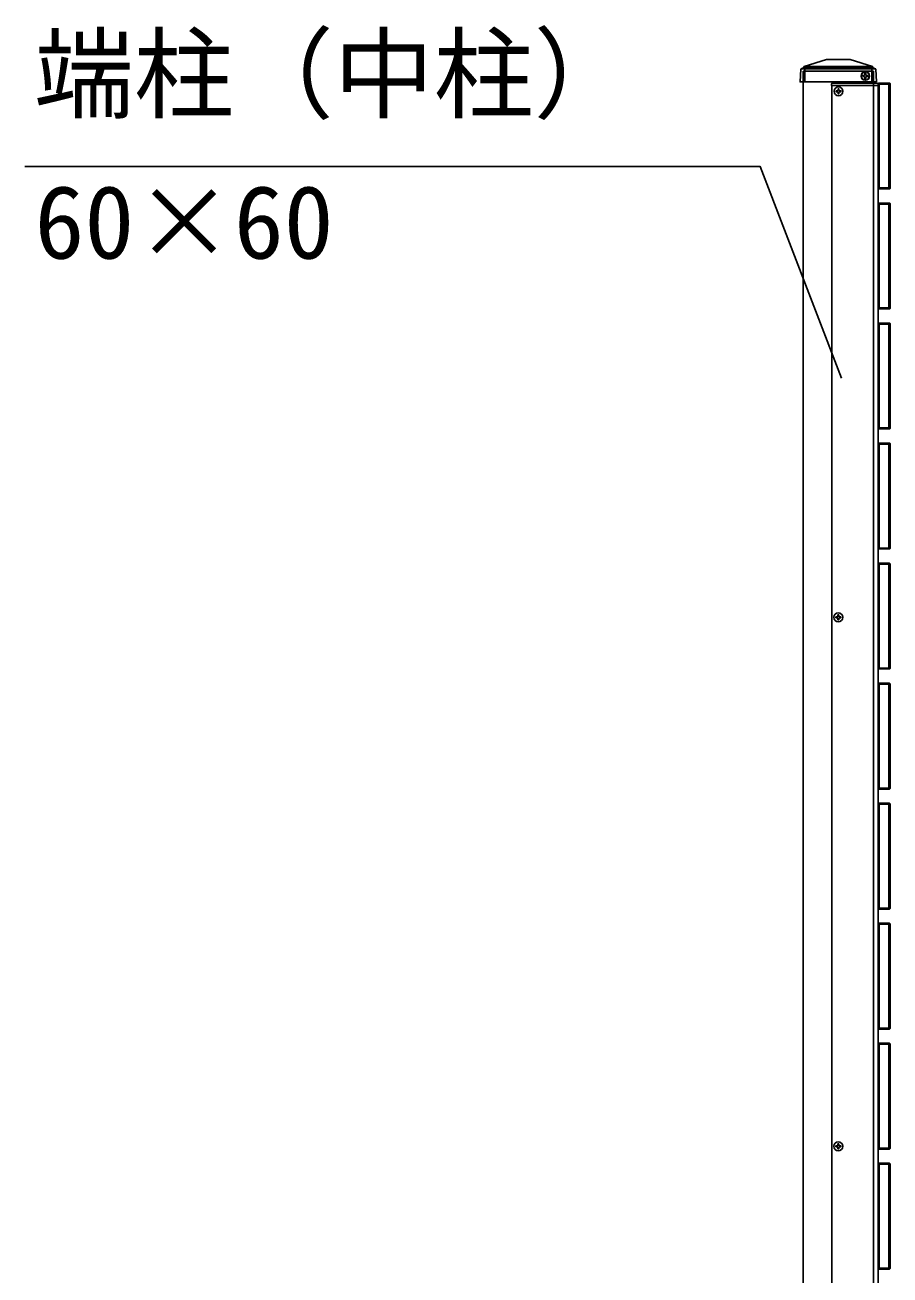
# Model space of a CAD drawing. Units: millimetres, scale not verified. Extents: x -4375 to 4375, y -6499 to 6470.
# Drawn here: x -2533 to -1798, y 1116 to 2179 of the extents above; entities that cross this region are included whole.
import ezdxf
from ezdxf.enums import TextEntityAlignment as Align

# ---------------------------------------------------------------- set-up
doc = ezdxf.new("R2010")
doc.units = ezdxf.units.MM
doc.header["$LTSCALE"] = 30
for name, color, linetype in [('0-2_YKK_13', 4, 'Continuous'), ('0-3_YKK_A1', 4, 'Continuous'), ('0-4_YKK_D', 6, 'Continuous')]:
    doc.layers.add(name, color=color, linetype=linetype)
doc.styles.add('ＭＳ ゴシック', font='')
doc.styles.get('ＭＳ ゴシック').set_extended_font_data('MS Gothic')

msp = doc.modelspace()

# ---------------------------------------------------------------- linework, layer by layer
at = {"layer": '0-2_YKK_13'}
for p, q in [((-1870.61, 2143.9), (-1851.57, 2149.78)), ((-1841.5, 2149.8), (-1851.42, 2149.8)), ((-1841.5, 2149.8), (-1831.58, 2149.8)), ((-1812.39, 2143.9), (-1831.43, 2149.78)), ((-1809.69, 2141.8), (-1873.31, 2141.8)), ((-1873.13, 2141.92), (-1871, 2142.8)), ((-1871, 2142.8), (-1870.97, 2143.45)), ((-1812, 2142.8), (-1871, 2142.8)), ((-1870.8, 2143.8), (-1812.2, 2143.8)), ((-1870, 2141.8), (-1870, 2130.8)), ((-1813, 2141.8), (-1813, 2130.8)), ((-1812, 2142.8), (-1812.03, 2143.45)), ((-1809.87, 2141.92), (-1812, 2142.8)), ((-1809, 2130.8), (-1809.56, 2141.48)), ((-1808.3, 2129.8), (-1846.2, 2129.8)), ((-1819.82, 2135.36), (-1820.7, 2135.36)), ((-1817.18, 2136.24), (-1816.3, 2136.24)), ((-1842.53, 2123.21), (-1843.35, 2123.21)), ((-1842.73, 1674.89), (-1843.55, 1674.89)), ((-1842.73, 1224.89), (-1843.55, 1224.89))]:
    msp.add_line(p, q, dxfattribs=at)
for points in [[(-1809, 2130.8), (-1874, 2130.8), (-1873.44, 2141.48)], [(-1818.94, 2137.12), (-1818.94, 2138), (-1818.06, 2138), (-1818.06, 2137.12)], [(-1847.2, 2128.8), (-1847.2, 2127.8), (-1807.3, 2127.8), (-1807.3, 2128.8)], [(-1820.7, 2135.36), (-1820.7, 2136.24), (-1819.82, 2136.24)], [(-1818.06, 2134.48), (-1818.06, 2133.6), (-1818.94, 2133.6), (-1818.94, 2134.48)], [(-1816.3, 2136.24), (-1816.3, 2135.36), (-1817.18, 2135.36)], [(-1843.35, 2123.21), (-1843.35, 2122.39), (-1842.53, 2122.39)], [(-1840.89, 2124.03), (-1840.89, 2124.85), (-1841.71, 2124.85), (-1841.71, 2124.03)], [(-1841.71, 2121.57), (-1841.71, 2120.75), (-1840.89, 2120.75), (-1840.89, 2121.57)], [(-1840.07, 2122.39), (-1839.25, 2122.39), (-1839.25, 2123.21), (-1840.07, 2123.21)], [(-1843.55, 1674.89), (-1843.55, 1675.71), (-1842.73, 1675.71)], [(-1841.91, 1676.53), (-1841.91, 1677.35), (-1841.09, 1677.35), (-1841.09, 1676.53)], [(-1841.09, 1674.07), (-1841.09, 1673.25), (-1841.91, 1673.25), (-1841.91, 1674.07)], [(-1840.27, 1675.71), (-1839.45, 1675.71), (-1839.45, 1674.89), (-1840.27, 1674.89)], [(-1843.55, 1224.89), (-1843.55, 1225.71), (-1842.73, 1225.71)], [(-1841.91, 1226.53), (-1841.91, 1227.35), (-1841.09, 1227.35), (-1841.09, 1226.53)], [(-1841.09, 1224.07), (-1841.09, 1223.25), (-1841.91, 1223.25), (-1841.91, 1224.07)], [(-1840.27, 1225.71), (-1839.45, 1225.71), (-1839.45, 1224.89), (-1840.27, 1224.89)]]:
    msp.add_lwpolyline(points, dxfattribs=at)
for centre, radius in [((-1818.5, 2135.8), 3.65), ((-1818.5, 2135.8), 3.5), ((-1841.3, 2122.8), 3.75), ((-1841.5, 1675.3), 3.75), ((-1841.5, 1225.3), 3.75)]:
    msp.add_circle(centre, radius, dxfattribs=at)
for centre, radius, start, end in [((-1851.42, 2149.3), 0.5, 90, 107.14612), ((-1831.58, 2149.3), 0.5, 72.85388, 90), ((-1872.94, 2141.46), 0.5, 112.42221, 177), ((-1870.47, 2143.43), 0.5, 107.14612, 177), ((-1812.53, 2143.43), 0.5, 3, 72.85388), ((-1810.06, 2141.46), 0.5, 3, 67.57779), ((-1846.2, 2128.8), 1, 90, 180), ((-1819.82, 2137.12), 0.88, 270, 0), ((-1819.82, 2134.48), 0.88, 0, 90), ((-1817.18, 2137.12), 0.88, 180, 270), ((-1817.18, 2134.48), 0.88, 90, 180), ((-1808.3, 2128.8), 1, 0, 90), ((-1842.53, 2124.03), 0.82, 270, 0), ((-1842.53, 2121.57), 0.82, 0, 90), ((-1840.07, 2124.03), 0.82, 180, 270), ((-1840.07, 2121.57), 0.82, 90, 180), ((-1842.73, 1676.53), 0.82, 270, 0), ((-1842.73, 1674.07), 0.82, 0, 90), ((-1840.27, 1676.53), 0.82, 180, 270), ((-1840.27, 1674.07), 0.82, 90, 180), ((-1842.73, 1226.53), 0.82, 270, 0), ((-1842.73, 1224.07), 0.82, 0, 90), ((-1840.27, 1226.53), 0.82, 180, 270), ((-1840.27, 1224.07), 0.82, 90, 180)]:
    msp.add_arc(centre, radius, start, end, dxfattribs=at)
at = {"layer": '0-3_YKK_A1'}
for p, q in [((-1871.5, 2139.8), (-1871.5, 258.8)), ((-1871.5, 2139.8), (-1811.5, 2139.8)), ((-1807.5, 2127.8), (-1847, 2127.8)), ((-1847, 2127.8), (-1847, 322.8)), ((-1807.5, 2129.29), (-1807.5, 2040.29)), ((-1807.5, 2127.8), (-1807.5, 322.8)), ((-1798, 2129.79), (-1807, 2129.79)), ((-1806.6, 2128.69), (-1806.6, 2040.89)), ((-1798.7, 2128.99), (-1806.3, 2128.99)), ((-1798.4, 2040.89), (-1798.4, 2128.69)), ((-1797.5, 2040.29), (-1797.5, 2129.29)), ((-1807, 2039.79), (-1798, 2039.79)), ((-1806.3, 2040.59), (-1798.7, 2040.59)), ((-1807.5, 2027.18), (-1807.5, 1938.18)), ((-1798, 2027.68), (-1807, 2027.68)), ((-1806.6, 2026.58), (-1806.6, 1938.78)), ((-1798.7, 2026.88), (-1806.3, 2026.88)), ((-1798.4, 1938.78), (-1798.4, 2026.58)), ((-1797.5, 1938.18), (-1797.5, 2027.18)), ((-1807, 1937.68), (-1798, 1937.68)), ((-1806.3, 1938.48), (-1798.7, 1938.48)), ((-1807.5, 1925.07), (-1807.5, 1836.07)), ((-1798, 1925.57), (-1807, 1925.57)), ((-1798.7, 1924.77), (-1806.3, 1924.77)), ((-1797.5, 1836.07), (-1797.5, 1925.07)), ((-1806.6, 1924.47), (-1806.6, 1836.67)), ((-1798.4, 1836.67), (-1798.4, 1924.47)), ((-1807, 1835.57), (-1798, 1835.57)), ((-1806.3, 1836.37), (-1798.7, 1836.37)), ((-1807.5, 1822.96), (-1807.5, 1733.96)), ((-1798, 1823.46), (-1807, 1823.46)), ((-1806.6, 1822.36), (-1806.6, 1734.56)), ((-1798.7, 1822.66), (-1806.3, 1822.66)), ((-1798.4, 1734.56), (-1798.4, 1822.36)), ((-1797.5, 1733.96), (-1797.5, 1822.96)), ((-1807, 1733.46), (-1798, 1733.46)), ((-1806.3, 1734.26), (-1798.7, 1734.26)), ((-1807.5, 1720.85), (-1807.5, 1631.85)), ((-1798, 1721.35), (-1807, 1721.35)), ((-1806.6, 1720.25), (-1806.6, 1632.45)), ((-1798.7, 1720.55), (-1806.3, 1720.55)), ((-1798.4, 1632.45), (-1798.4, 1720.25)), ((-1797.5, 1631.85), (-1797.5, 1720.85)), ((-1807, 1631.35), (-1798, 1631.35)), ((-1806.3, 1632.15), (-1798.7, 1632.15)), ((-1807.5, 1618.74), (-1807.5, 1529.74)), ((-1798, 1619.24), (-1807, 1619.24)), ((-1806.6, 1618.14), (-1806.6, 1530.34)), ((-1798.7, 1618.44), (-1806.3, 1618.44)), ((-1798.4, 1530.34), (-1798.4, 1618.14)), ((-1797.5, 1529.74), (-1797.5, 1618.74)), ((-1807, 1529.24), (-1798, 1529.24)), ((-1806.3, 1530.04), (-1798.7, 1530.04)), ((-1807.5, 1516.63), (-1807.5, 1427.63)), ((-1798, 1517.13), (-1807, 1517.13)), ((-1806.6, 1516.03), (-1806.6, 1428.23)), ((-1798.7, 1516.33), (-1806.3, 1516.33)), ((-1798.4, 1428.23), (-1798.4, 1516.03)), ((-1797.5, 1427.63), (-1797.5, 1516.63)), ((-1807, 1427.13), (-1798, 1427.13)), ((-1806.3, 1427.93), (-1798.7, 1427.93)), ((-1807.5, 1414.52), (-1807.5, 1325.52)), ((-1798, 1415.02), (-1807, 1415.02)), ((-1797.5, 1325.52), (-1797.5, 1414.52)), ((-1806.6, 1413.92), (-1806.6, 1326.12)), ((-1798.7, 1414.22), (-1806.3, 1414.22)), ((-1798.4, 1326.12), (-1798.4, 1413.92)), ((-1807, 1325.02), (-1798, 1325.02)), ((-1806.3, 1325.82), (-1798.7, 1325.82)), ((-1807.5, 1312.41), (-1807.5, 1223.41)), ((-1798, 1312.91), (-1807, 1312.91)), ((-1806.6, 1311.81), (-1806.6, 1224.01)), ((-1798.7, 1312.11), (-1806.3, 1312.11)), ((-1798.4, 1224.01), (-1798.4, 1311.81)), ((-1797.5, 1223.41), (-1797.5, 1312.41)), ((-1807, 1222.91), (-1798, 1222.91)), ((-1806.3, 1223.71), (-1798.7, 1223.71)), ((-1807.5, 1210.3), (-1807.5, 1121.3)), ((-1798, 1210.8), (-1807, 1210.8)), ((-1806.6, 1209.7), (-1806.6, 1121.9)), ((-1798.7, 1210), (-1806.3, 1210)), ((-1798.4, 1121.9), (-1798.4, 1209.7)), ((-1797.5, 1121.3), (-1797.5, 1210.3)), ((-1807, 1120.8), (-1798, 1120.8)), ((-1806.3, 1121.6), (-1798.7, 1121.6))]:
    msp.add_line(p, q, dxfattribs=at)
msp.add_lwpolyline([(-1811.5, 2139.8), (-1811.5, 2130.8), (-1811.5, 2129.8), (-1811.5, 333.3), (-1811.5, 258.8)], dxfattribs=at)
for centre, radius, start, end in [((-1807, 2129.29), 0.5, 90, 180), ((-1806.3, 2128.69), 0.3, 90, 180), ((-1798.7, 2128.69), 0.3, 0, 90), ((-1798, 2129.29), 0.5, 0, 90), ((-1807, 2040.29), 0.5, 180, 270), ((-1806.3, 2040.89), 0.3, 180, 270), ((-1798.7, 2040.89), 0.3, 270, 0), ((-1798, 2040.29), 0.5, 270, 0), ((-1807, 2027.18), 0.5, 90, 180), ((-1806.3, 2026.58), 0.3, 90, 180), ((-1798.7, 2026.58), 0.3, 0, 90), ((-1798, 2027.18), 0.5, 0, 90), ((-1807, 1938.18), 0.5, 180, 270), ((-1806.3, 1938.78), 0.3, 180, 270), ((-1798.7, 1938.78), 0.3, 270, 0), ((-1798, 1938.18), 0.5, 270, 0), ((-1807, 1925.07), 0.5, 90, 180), ((-1806.3, 1924.47), 0.3, 90, 180), ((-1798.7, 1924.47), 0.3, 0, 90), ((-1798, 1925.07), 0.5, 0, 90), ((-1807, 1836.07), 0.5, 180, 270), ((-1806.3, 1836.67), 0.3, 180, 270), ((-1798.7, 1836.67), 0.3, 270, 0), ((-1798, 1836.07), 0.5, 270, 0), ((-1807, 1822.96), 0.5, 90, 180), ((-1806.3, 1822.36), 0.3, 90, 180), ((-1798.7, 1822.36), 0.3, 0, 90), ((-1798, 1822.96), 0.5, 0, 90), ((-1807, 1733.96), 0.5, 180, 270), ((-1806.3, 1734.56), 0.3, 180, 270), ((-1798.7, 1734.56), 0.3, 270, 0), ((-1798, 1733.96), 0.5, 270, 0), ((-1807, 1720.85), 0.5, 90, 180), ((-1806.3, 1720.25), 0.3, 90, 180), ((-1798.7, 1720.25), 0.3, 0, 90), ((-1798, 1720.85), 0.5, 0, 90), ((-1807, 1631.85), 0.5, 180, 270), ((-1806.3, 1632.45), 0.3, 180, 270), ((-1798.7, 1632.45), 0.3, 270, 0), ((-1798, 1631.85), 0.5, 270, 0), ((-1807, 1618.74), 0.5, 90, 180), ((-1806.3, 1618.14), 0.3, 90, 180), ((-1798.7, 1618.14), 0.3, 0, 90), ((-1798, 1618.74), 0.5, 0, 90), ((-1807, 1529.74), 0.5, 180, 270), ((-1806.3, 1530.34), 0.3, 180, 270), ((-1798.7, 1530.34), 0.3, 270, 0), ((-1798, 1529.74), 0.5, 270, 0), ((-1807, 1516.63), 0.5, 90, 180), ((-1806.3, 1516.03), 0.3, 90, 180), ((-1798.7, 1516.03), 0.3, 0, 90), ((-1798, 1516.63), 0.5, 0, 90), ((-1807, 1427.63), 0.5, 180, 270), ((-1806.3, 1428.23), 0.3, 180, 270), ((-1798.7, 1428.23), 0.3, 270, 0), ((-1798, 1427.63), 0.5, 270, 0), ((-1807, 1414.52), 0.5, 90, 180), ((-1798, 1414.52), 0.5, 0, 90), ((-1806.3, 1413.92), 0.3, 90, 180), ((-1798.7, 1413.92), 0.3, 0, 90), ((-1807, 1325.52), 0.5, 180, 270), ((-1806.3, 1326.12), 0.3, 180, 270), ((-1798.7, 1326.12), 0.3, 270, 0), ((-1798, 1325.52), 0.5, 270, 0), ((-1807, 1312.41), 0.5, 90, 180), ((-1806.3, 1311.81), 0.3, 90, 180), ((-1798.7, 1311.81), 0.3, 0, 90), ((-1798, 1312.41), 0.5, 0, 90), ((-1807, 1223.41), 0.5, 180, 270), ((-1806.3, 1224.01), 0.3, 180, 270), ((-1798.7, 1224.01), 0.3, 270, 0), ((-1798, 1223.41), 0.5, 270, 0), ((-1807, 1210.3), 0.5, 90, 180), ((-1806.3, 1209.7), 0.3, 90, 180), ((-1798.7, 1209.7), 0.3, 0, 90), ((-1798, 1210.3), 0.5, 0, 90), ((-1807, 1121.3), 0.5, 180, 270), ((-1806.3, 1121.9), 0.3, 180, 270), ((-1798.7, 1121.9), 0.3, 270, 0), ((-1798, 1121.3), 0.5, 270, 0)]:
    msp.add_arc(centre, radius, start, end, dxfattribs=at)
at = {"layer": '0-4_YKK_D'}
msp.add_lwpolyline([(-1838.8, 1878.86), (-1907.85, 2058.76), (-2533.37, 2058.76)], dxfattribs=at)

# ---------------------------------------------------------------- texts
at = {"layer": '0-4_YKK_D', "style": 'ＭＳ ゴシック'}
for s, p in [('端柱（中柱）', (-2525.71, 2087.73)), ('60×60', (-2525.23, 1961.73))]:
    msp.add_text(s, height=62.32, dxfattribs=at).set_placement(p, align=Align.BOTTOM_LEFT)

doc.saveas('drawing.dxf')
